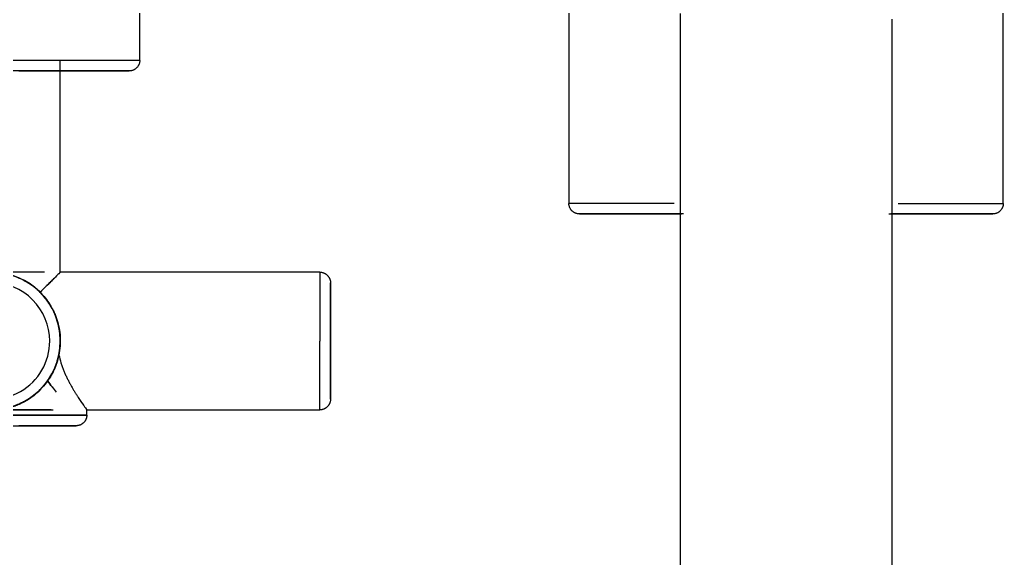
# Model space of a CAD drawing. Header units: millimetres. Extents: x 173236 to 801264, y -94969 to 615039.
# Drawn here: x 642920.1 to 643013, y 68414.3 to 68465.2 of the extents above; entities that cross this region are included whole.
import ezdxf

# ---------------------------------------------------------------- set-up
doc = ezdxf.new("R2010")
doc.units = ezdxf.units.MM
doc.header["$MEASUREMENT"] = 0
doc.layers.add('VOX-A-ELEV-1-NEAR', color=130, linetype='Continuous')
doc.layers.add('VOX-I- FURN-LAYOUT', color=93, linetype='Continuous')

# ---------------------------------------------------------------- blocks, each defined once
blk = doc.blocks.new('Shower_columns_15486 - Xref_5A9743C00 - Torture_dwg_H_PIVOT-1495418-First Floor')
for p, q in [((-0.8071, -3.7205), (-0.8071, -4.4685)), ((0.8071, -4.4685), (0.8071, -3.7205)), ((-0.4162, -4.4685), (-0.8071, -4.4685)), ((0.416, -4.4685), (0.8071, -4.4685)), ((-0.414, -4.5079), (-0.7677, -4.5079)), ((0.4138, -4.5079), (0.7677, -4.5079))]:
    blk.add_line(p, q)
at = {"flags": 128}
for points in [[(-0.7677, -4.5079), (-0.7693, -4.5078), (-0.7709, -4.5077), (-0.7724, -4.5076), (-0.774, -4.5074), (-0.7755, -4.5071), (-0.7771, -4.5067), (-0.7786, -4.5063), (-0.7801, -4.5059), (-0.7816, -4.5054), (-0.783, -4.5048), (-0.7845, -4.5041), (-0.7859, -4.5034), (-0.7873, -4.5027), (-0.7886, -4.5019), (-0.7899, -4.501), (-0.7912, -4.5001), (-0.7925, -4.4991), (-0.7937, -4.4981), (-0.7948, -4.497), (-0.796, -4.4959), (-0.797, -4.4948), (-0.7981, -4.4936), (-0.799, -4.4924), (-0.8, -4.4911), (-0.8008, -4.4898), (-0.8017, -4.4884), (-0.8024, -4.4871), (-0.8032, -4.4857), (-0.8038, -4.4842), (-0.8044, -4.4828), (-0.805, -4.4813), (-0.8054, -4.4798), (-0.8059, -4.4783), (-0.8062, -4.4767), (-0.8065, -4.4752), (-0.8068, -4.4736), (-0.8069, -4.4721), (-0.807, -4.4705), (-0.8071, -4.4689), (-0.8071, -4.4685)], [(0.8071, -4.4685), (0.8071, -4.4701), (0.807, -4.4717), (0.8068, -4.4732), (0.8066, -4.4748), (0.8063, -4.4763), (0.806, -4.4779), (0.8056, -4.4794), (0.8051, -4.4809), (0.8046, -4.4824), (0.804, -4.4838), (0.8033, -4.4853), (0.8026, -4.4867), (0.8019, -4.4881), (0.8011, -4.4894), (0.8002, -4.4907), (0.7993, -4.492), (0.7983, -4.4933), (0.7973, -4.4945), (0.7963, -4.4956), (0.7951, -4.4967), (0.794, -4.4978), (0.7928, -4.4988), (0.7916, -4.4998), (0.7903, -4.5008), (0.789, -4.5016), (0.7876, -4.5025), (0.7863, -4.5032), (0.7849, -4.5039), (0.7834, -4.5046), (0.782, -4.5052), (0.7805, -4.5057), (0.779, -4.5062), (0.7775, -4.5066), (0.776, -4.507), (0.7744, -4.5073), (0.7729, -4.5075), (0.7713, -4.5077), (0.7697, -4.5078), (0.7681, -4.5079), (0.7677, -4.5079)], [(-0.3815, -4.5079), (-0.4078, -4.5079), (-0.4335, -4.5079), (-0.4585, -4.5079), (-0.4827, -4.5079), (-0.5062, -4.5079), (-0.5289, -4.5079), (-0.5507, -4.5079), (-0.5717, -4.5079), (-0.5917, -4.5079), (-0.6108, -4.5079), (-0.6289, -4.5079), (-0.646, -4.5079), (-0.6621, -4.5079), (-0.6771, -4.5079), (-0.691, -4.5079), (-0.7038, -4.5079), (-0.7155, -4.5079), (-0.7261, -4.5079), (-0.7355, -4.5079), (-0.7437, -4.5079), (-0.7507, -4.5079), (-0.7565, -4.5079), (-0.7612, -4.5079), (-0.7646, -4.5079), (-0.7667, -4.5079), (-0.7677, -4.5079)], [(-0.7677, -4.5079), (-0.7671, -4.5079), (-0.7653, -4.5079), (-0.7622, -4.5079), (-0.7579, -4.5079), (-0.7524, -4.5079), (-0.7457, -4.5079), (-0.7378, -4.5079), (-0.7287, -4.5079), (-0.7185, -4.5079), (-0.7071, -4.5079), (-0.6946, -4.5079), (-0.681, -4.5079), (-0.6662, -4.5079), (-0.6505, -4.5079), (-0.6336, -4.5079), (-0.6158, -4.5079), (-0.597, -4.5079), (-0.5772, -4.5079), (-0.5565, -4.5079), (-0.5349, -4.5079), (-0.5124, -4.5079), (-0.4892, -4.5079), (-0.4651, -4.5079), (-0.4403, -4.5079), (-0.4148, -4.5079), (-0.3886, -4.5079)], [(0.3815, -4.5079), (0.4078, -4.5079), (0.4335, -4.5079), (0.4585, -4.5079), (0.4827, -4.5079), (0.5062, -4.5079), (0.5289, -4.5079), (0.5507, -4.5079), (0.5717, -4.5079), (0.5917, -4.5079), (0.6108, -4.5079), (0.6289, -4.5079), (0.646, -4.5079), (0.6621, -4.5079), (0.6771, -4.5079), (0.691, -4.5079), (0.7038, -4.5079), (0.7155, -4.5079), (0.7261, -4.5079), (0.7355, -4.5079), (0.7437, -4.5079), (0.7507, -4.5079), (0.7565, -4.5079), (0.7612, -4.5079), (0.7646, -4.5079), (0.7667, -4.5079), (0.7677, -4.5079)], [(0.7677, -4.5079), (0.7671, -4.5079), (0.7653, -4.5079), (0.7622, -4.5079), (0.7579, -4.5079), (0.7524, -4.5079), (0.7457, -4.5079), (0.7378, -4.5079), (0.7287, -4.5079), (0.7185, -4.5079), (0.7071, -4.5079), (0.6946, -4.5079), (0.681, -4.5079), (0.6662, -4.5079), (0.6505, -4.5079), (0.6336, -4.5079), (0.6158, -4.5079), (0.597, -4.5079), (0.5772, -4.5079), (0.5565, -4.5079), (0.5349, -4.5079), (0.5124, -4.5079), (0.4892, -4.5079), (0.4651, -4.5079), (0.4403, -4.5079), (0.4148, -4.5079), (0.3886, -4.5079)]]:
    blk.add_lwpolyline(points, dxfattribs=at)
blk = doc.blocks.new('Shower_columns_15486 - Xref_5A9743C00 - Torture_dwg_J_VALVE LEFT-1495422-First Floor')
for p, q in [((0.5512, -3.937), (0.5512, -3.3465)), ((0.5512, -3.937), (0, -3.937)), ((0.2559, -4.7244), (0.2559, -3.937)), ((0.5118, -3.9764), (0, -3.9764)), ((0.1603, -3.9764), (0.2559, -3.9764)), ((0.5118, -3.9764), (0.2699, -3.9764)), ((0.1969, -4.7244), (0, -4.7244)), ((1.2205, -4.7244), (0.2559, -4.7244)), ((1.2205, -4.7244), (1.2205, -4.9803)), ((1.2598, -4.9803), (1.2598, -4.7638)), ((1.2598, -4.9803), (1.2598, -4.7638)), ((1.2205, -5.2362), (1.2205, -4.9803)), ((1.2598, -4.9803), (1.2598, -5.1678)), ((1.2598, -4.9803), (1.2598, -5.1678)), ((0, -5.2362), (0.229, -5.2362)), ((0.2088, -5.2362), (0, -5.2362)), ((0, -5.2362), (0.2088, -5.2362)), ((0.3543, -5.2559), (0, -5.2559)), ((0, -5.2559), (0.3543, -5.2559)), ((0.3543, -5.2362), (1.2205, -5.2362)), ((0.3543, -5.2559), (0.3543, -5.2362)), ((0, -5.2953), (0.315, -5.2953)), ((0, -5.2953), (0.315, -5.2953))]:
    blk.add_line(p, q)
at = {"flags": 128}
for points in [[(0.5512, -3.937), (0.5511, -3.9386), (0.5511, -3.9402), (0.5509, -3.9417), (0.5507, -3.9433), (0.5504, -3.9448), (0.5501, -3.9464), (0.5496, -3.9479), (0.5492, -3.9494), (0.5487, -3.9509), (0.5481, -3.9523), (0.5474, -3.9538), (0.5467, -3.9552), (0.546, -3.9566), (0.5452, -3.9579), (0.5443, -3.9592), (0.5434, -3.9605), (0.5424, -3.9618), (0.5414, -3.963), (0.5403, -3.9641), (0.5392, -3.9653), (0.5381, -3.9663), (0.5369, -3.9674), (0.5357, -3.9683), (0.5344, -3.9693), (0.5331, -3.9701), (0.5317, -3.971), (0.5304, -3.9717), (0.529, -3.9724), (0.5275, -3.9731), (0.5261, -3.9737), (0.5246, -3.9742), (0.5231, -3.9747), (0.5216, -3.9751), (0.52, -3.9755), (0.5185, -3.9758), (0.5169, -3.976), (0.5154, -3.9762), (0.5138, -3.9763), (0.5122, -3.9764), (0.5118, -3.9764)], [(0.1017, -3.9764), (0.1217, -3.9764), (0.1414, -3.9764), (0.161, -3.9764), (0.1803, -3.9764), (0.1993, -3.9764), (0.218, -3.9764), (0.2363, -3.9764), (0.2543, -3.9764), (0.2719, -3.9764), (0.289, -3.9764), (0.3057, -3.9764), (0.3218, -3.9764), (0.3375, -3.9764), (0.3526, -3.9764), (0.3672, -3.9764), (0.3811, -3.9764), (0.3945, -3.9764), (0.4072, -3.9764), (0.4193, -3.9764), (0.4307, -3.9764), (0.4414, -3.9764), (0.4514, -3.9764), (0.4607, -3.9764), (0.4692, -3.9764), (0.477, -3.9764), (0.4841, -3.9764), (0.4903, -3.9764), (0.4958, -3.9764), (0.5005, -3.9764), (0.5044, -3.9764), (0.5074, -3.9764), (0.5097, -3.9764), (0.5112, -3.9764), (0.5118, -3.9764)], [(0.5118, -3.9764), (0.5114, -3.9764), (0.5102, -3.9764), (0.5081, -3.9764), (0.5053, -3.9764), (0.5016, -3.9764), (0.4971, -3.9764), (0.4919, -3.9764), (0.4858, -3.9764), (0.479, -3.9764), (0.4714, -3.9764), (0.4631, -3.9764), (0.454, -3.9764), (0.4442, -3.9764), (0.4336, -3.9764), (0.4224, -3.9764), (0.4105, -3.9764), (0.398, -3.9764), (0.3848, -3.9764), (0.371, -3.9764), (0.3566, -3.9764), (0.3416, -3.9764), (0.3261, -3.9764), (0.3101, -3.9764), (0.2935, -3.9764), (0.2765, -3.9764), (0.2591, -3.9764)], [(0.2559, -4.9803), (0.2557, -4.9701), (0.2551, -4.9599), (0.2541, -4.9497), (0.2526, -4.9395), (0.2508, -4.9295), (0.2486, -4.9195), (0.2459, -4.9096), (0.2429, -4.8998), (0.2395, -4.8902), (0.2357, -4.8807), (0.2315, -4.8713), (0.227, -4.8621), (0.2221, -4.8532), (0.2168, -4.8444), (0.2112, -4.8358), (0.2053, -4.8275), (0.199, -4.8194), (0.1924, -4.8116), (0.1855, -4.804), (0.1783, -4.7967), (0.1708, -4.7898), (0.1631, -4.7831), (0.155, -4.7767), (0.1468, -4.7707), (0.1383, -4.765), (0.1295, -4.7596), (0.1206, -4.7546), (0.1115, -4.75), (0.1022, -4.7457)], [(1.2205, -4.7244), (1.222, -4.7244), (1.2236, -4.7245), (1.2252, -4.7247), (1.2267, -4.7249), (1.2283, -4.7252), (1.2298, -4.7255), (1.2314, -4.7259), (1.2329, -4.7264), (1.2343, -4.7269), (1.2358, -4.7275), (1.2372, -4.7282), (1.2387, -4.7289), (1.24, -4.7296), (1.2414, -4.7304), (1.2427, -4.7313), (1.244, -4.7322), (1.2452, -4.7332), (1.2464, -4.7342), (1.2476, -4.7352), (1.2487, -4.7364), (1.2498, -4.7375), (1.2508, -4.7387), (1.2518, -4.7399), (1.2527, -4.7412), (1.2536, -4.7425), (1.2544, -4.7438), (1.2552, -4.7452), (1.2559, -4.7466), (1.2566, -4.7481), (1.2572, -4.7495), (1.2577, -4.751), (1.2582, -4.7525), (1.2586, -4.754), (1.259, -4.7555), (1.2593, -4.7571), (1.2595, -4.7586), (1.2597, -4.7602), (1.2598, -4.7618), (1.2598, -4.7634), (1.2598, -4.7638)], [(1.2598, -4.9803), (1.2598, -4.9717), (1.2598, -4.963), (1.2598, -4.9544), (1.2598, -4.9458), (1.2598, -4.9373), (1.2598, -4.9288), (1.2598, -4.9205), (1.2598, -4.9122), (1.2598, -4.904), (1.2598, -4.896), (1.2598, -4.8881), (1.2598, -4.8803), (1.2598, -4.8727), (1.2598, -4.8653), (1.2598, -4.858), (1.2598, -4.851), (1.2598, -4.8442), (1.2598, -4.8375), (1.2598, -4.8311), (1.2598, -4.825), (1.2598, -4.8191), (1.2598, -4.8134), (1.2598, -4.808), (1.2598, -4.8029), (1.2598, -4.7981), (1.2598, -4.7936), (1.2598, -4.7893), (1.2598, -4.7854), (1.2598, -4.7818), (1.2598, -4.7785), (1.2598, -4.7755), (1.2598, -4.7729), (1.2598, -4.7706), (1.2598, -4.7686), (1.2598, -4.7669), (1.2598, -4.7656), (1.2598, -4.7647), (1.2598, -4.7641), (1.2598, -4.7638)], [(1.2598, -4.7638), (1.2598, -4.764), (1.2598, -4.7645), (1.2598, -4.7653), (1.2598, -4.7665), (1.2598, -4.7681), (1.2598, -4.77), (1.2598, -4.7722), (1.2598, -4.7748), (1.2598, -4.7777), (1.2598, -4.7809), (1.2598, -4.7844), (1.2598, -4.7882), (1.2598, -4.7924), (1.2598, -4.7969), (1.2598, -4.8016), (1.2598, -4.8066), (1.2598, -4.8119), (1.2598, -4.8175), (1.2598, -4.8234), (1.2598, -4.8295), (1.2598, -4.8358), (1.2598, -4.8423), (1.2598, -4.8491), (1.2598, -4.8561), (1.2598, -4.8633), (1.2598, -4.8707), (1.2598, -4.8783), (1.2598, -4.886), (1.2598, -4.8938), (1.2598, -4.9019), (1.2598, -4.91), (1.2598, -4.9182), (1.2598, -4.9266), (1.2598, -4.935), (1.2598, -4.9435), (1.2598, -4.9521), (1.2598, -4.9607), (1.2598, -4.9693), (1.2598, -4.978), (1.2598, -4.9803)], [(0.0971, -5.2171), (0.1065, -5.213), (0.1157, -5.2086), (0.1247, -5.2038), (0.1336, -5.1986), (0.1422, -5.1931), (0.1506, -5.1872), (0.1588, -5.181), (0.1667, -5.1745), (0.1743, -5.1677), (0.1816, -5.1606), (0.1887, -5.1532), (0.1955, -5.1455), (0.2019, -5.1375), (0.208, -5.1293), (0.2138, -5.1209), (0.2193, -5.1122), (0.2244, -5.1034), (0.2291, -5.0943), (0.2335, -5.085), (0.2375, -5.0756), (0.2411, -5.066), (0.2444, -5.0563), (0.2472, -5.0465), (0.2496, -5.0366), (0.2517, -5.0265), (0.2533, -5.0164), (0.2546, -5.0063), (0.2554, -4.9961), (0.2558, -4.9858), (0.2559, -4.9803)], [(1.2598, -4.9803), (1.2598, -4.989), (1.2598, -4.9976), (1.2598, -5.0062), (1.2598, -5.0148), (1.2598, -5.0233), (1.2598, -5.0318), (1.2598, -5.0402), (1.2598, -5.0484), (1.2598, -5.0566), (1.2598, -5.0646), (1.2598, -5.0725), (1.2598, -5.0803), (1.2598, -5.0879), (1.2598, -5.0953), (1.2598, -5.1026), (1.2598, -5.1096), (1.2598, -5.1165), (1.2598, -5.1231), (1.2598, -5.1295), (1.2598, -5.1356), (1.2598, -5.1416), (1.2598, -5.1472), (1.2598, -5.1526), (1.2598, -5.1577), (1.2598, -5.1625), (1.2598, -5.1671), (1.2598, -5.1713), (1.2598, -5.1752), (1.2598, -5.1788), (1.2598, -5.1821), (1.2598, -5.1851), (1.2598, -5.1878), (1.2598, -5.1901), (1.2598, -5.1921), (1.2598, -5.1937), (1.2598, -5.195), (1.2598, -5.196), (1.2598, -5.1966), (1.2598, -5.1968)], [(1.2598, -5.1969), (1.2598, -5.1967), (1.2598, -5.1962), (1.2598, -5.1953), (1.2598, -5.1941), (1.2598, -5.1925), (1.2598, -5.1906), (1.2598, -5.1884), (1.2598, -5.1859), (1.2598, -5.183), (1.2598, -5.1798), (1.2598, -5.1762), (1.2598, -5.1724), (1.2598, -5.1682), (1.2598, -5.1638), (1.2598, -5.159), (1.2598, -5.154), (1.2598, -5.1487), (1.2598, -5.1431), (1.2598, -5.1373), (1.2598, -5.1312), (1.2598, -5.1248), (1.2598, -5.1183), (1.2598, -5.1115), (1.2598, -5.1045), (1.2598, -5.0973), (1.2598, -5.0899), (1.2598, -5.0824), (1.2598, -5.0747), (1.2598, -5.0668), (1.2598, -5.0588), (1.2598, -5.0506), (1.2598, -5.0424), (1.2598, -5.0341), (1.2598, -5.0256), (1.2598, -5.0171), (1.2598, -5.0086), (1.2598, -4.9999), (1.2598, -4.9913), (1.2598, -4.9827), (1.2598, -4.9803)], [(1.2598, -5.1969), (1.2598, -5.1984), (1.2597, -5.2), (1.2596, -5.2016), (1.2593, -5.2031), (1.2591, -5.2047), (1.2587, -5.2062), (1.2583, -5.2077), (1.2578, -5.2092), (1.2573, -5.2107), (1.2567, -5.2122), (1.2561, -5.2136), (1.2554, -5.215), (1.2546, -5.2164), (1.2538, -5.2178), (1.253, -5.2191), (1.2521, -5.2204), (1.2511, -5.2216), (1.2501, -5.2228), (1.249, -5.224), (1.2479, -5.2251), (1.2468, -5.2262), (1.2456, -5.2272), (1.2443, -5.2282), (1.2431, -5.2291), (1.2417, -5.23), (1.2404, -5.2308), (1.239, -5.2316), (1.2376, -5.2323), (1.2362, -5.2329), (1.2347, -5.2335), (1.2333, -5.2341), (1.2318, -5.2346), (1.2302, -5.235), (1.2287, -5.2353), (1.2272, -5.2356), (1.2256, -5.2359), (1.224, -5.2361), (1.2225, -5.2362), (1.2209, -5.2362), (1.2205, -5.2362)], [(0.2215, -5.2362), (0.1476, -5.2362), (0.0738, -5.2362), (0, -5.2362)], [(0, -5.2362), (0.0738, -5.2362), (0.1476, -5.2362), (0.2215, -5.2362)], [(0, -5.2362), (0.0738, -5.2362), (0.1476, -5.2362), (0.2215, -5.2362)], [(0.2215, -5.2362), (0.1476, -5.2362), (0.0738, -5.2362), (0, -5.2362)], [(0.3543, -5.2559), (0.3543, -5.2575), (0.3542, -5.2591), (0.354, -5.2606), (0.3538, -5.2622), (0.3535, -5.2637), (0.3532, -5.2653), (0.3528, -5.2668), (0.3523, -5.2683), (0.3518, -5.2698), (0.3512, -5.2712), (0.3506, -5.2727), (0.3499, -5.2741), (0.3491, -5.2755), (0.3483, -5.2768), (0.3475, -5.2781), (0.3465, -5.2794), (0.3456, -5.2807), (0.3446, -5.2819), (0.3435, -5.283), (0.3424, -5.2841), (0.3412, -5.2852), (0.34, -5.2862), (0.3388, -5.2872), (0.3375, -5.2882), (0.3362, -5.289), (0.3349, -5.2899), (0.3335, -5.2906), (0.3321, -5.2913), (0.3307, -5.292), (0.3292, -5.2926), (0.3277, -5.2931), (0.3262, -5.2936), (0.3247, -5.294), (0.3232, -5.2944), (0.3217, -5.2947), (0.3201, -5.2949), (0.3185, -5.2951), (0.317, -5.2952), (0.3154, -5.2953), (0.315, -5.2953)], [(0.0991, -5.2953), (0.111, -5.2953), (0.1227, -5.2953), (0.1342, -5.2953), (0.1454, -5.2953), (0.1565, -5.2953), (0.1673, -5.2953), (0.1778, -5.2953), (0.1881, -5.2953), (0.198, -5.2953), (0.2077, -5.2953), (0.217, -5.2953), (0.2259, -5.2953), (0.2345, -5.2953), (0.2428, -5.2953), (0.2506, -5.2953), (0.258, -5.2953), (0.265, -5.2953), (0.2716, -5.2953), (0.2778, -5.2953), (0.2835, -5.2953), (0.2888, -5.2953), (0.2936, -5.2953), (0.2979, -5.2953), (0.3017, -5.2953), (0.3051, -5.2953), (0.308, -5.2953), (0.3104, -5.2953), (0.3123, -5.2953), (0.3137, -5.2953), (0.3146, -5.2953), (0.3149, -5.2953)], [(0.315, -5.2953), (0.3147, -5.2953), (0.314, -5.2953), (0.3127, -5.2953), (0.3109, -5.2953), (0.3087, -5.2953), (0.3059, -5.2953), (0.3027, -5.2953), (0.299, -5.2953), (0.2948, -5.2953), (0.2901, -5.2953), (0.285, -5.2953), (0.2794, -5.2953), (0.2733, -5.2953), (0.2669, -5.2953), (0.2599, -5.2953), (0.2526, -5.2953), (0.2449, -5.2953), (0.2368, -5.2953), (0.2283, -5.2953), (0.2194, -5.2953), (0.2102, -5.2953), (0.2007, -5.2953), (0.1908, -5.2953), (0.1806, -5.2953), (0.1702, -5.2953), (0.1594, -5.2953), (0.1484, -5.2953), (0.1372, -5.2953), (0.1258, -5.2953), (0.1141, -5.2953), (0.1023, -5.2953)]]:
    blk.add_lwpolyline(points, dxfattribs=at)
for radius, start, end in [(0.2559, 360, 90), (0.2559, 0.7824, 89.3797), (0.2165, 360, 90), (0.2165, 180, 0), (0.2559, 270, 360), (0.2559, 270, 358.8807)]:
    blk.add_arc((0, -4.9803), radius, start, end)
for points, knots in [([(0, -4.7244), (0.0123, -4.7247), (0.0306, -4.7261), (0.054, -4.7302), (0.071, -4.7342), (0.0874, -4.7395), (0.1085, -4.7482), (0.133, -4.761), (0.159, -4.7785), (0.174, -4.7921), (0.181, -4.7994)], [0, 0, 0, 0, 0.166667, 0.25, 0.333333, 0.416667, 0.5, 0.666667, 0.833333, 1, 1, 1, 1]), ([(0.2559, -4.7244), (0.2557, -4.7244), (0.253, -4.7274), (0.2437, -4.7366), (0.236, -4.7443), (0.229, -4.7514), (0.2212, -4.7591), (0.2062, -4.7741), (0.1916, -4.7889), (0.181, -4.7994)], [0, 0, 0, 0, 0.25, 0.375, 0.5, 0.5625, 0.625, 0.75, 1, 1, 1, 1]), ([(0.2559, -4.7244), (0.2559, -4.7247), (0.2546, -4.7261), (0.2504, -4.7302), (0.2461, -4.7342), (0.2407, -4.7395), (0.2322, -4.7482), (0.2194, -4.761), (0.2013, -4.7785), (0.1879, -4.7921), (0.181, -4.7994)], [0, 0, 0, 0, 0.166667, 0.25, 0.333333, 0.416667, 0.5, 0.666667, 0.833333, 1, 1, 1, 1]), ([(0.181, -4.7994), (0.1877, -4.8058), (0.2004, -4.8198), (0.2142, -4.8397), (0.2243, -4.8571), (0.2315, -4.8708), (0.2379, -4.8852), (0.245, -4.9052), (0.2519, -4.9319), (0.2563, -4.9654), (0.2559, -4.9989), (0.2528, -5.0213), (0.2505, -5.0324)], [0, 0, 0, 0, 0.125, 0.25, 0.3125, 0.375, 0.4375, 0.5, 0.625, 0.75, 0.875, 1, 1, 1, 1]), ([(0.2028, -5.1364), (0.2085, -5.1289), (0.2192, -5.1135), (0.2371, -5.0799), (0.246, -5.0521), (0.2505, -5.0324)], [0.6666667, 0.6666667, 0.6666667, 0.6666667, 0.75, 0.8333333, 1, 1, 1, 1]), ([(0.2505, -5.0324), (0.2461, -5.0521), (0.2372, -5.0798), (0.2193, -5.1133), (0.2086, -5.1288), (0.2029, -5.1363)], [0, 0, 0, 0, 0.1666667, 0.25, 0.3333333, 0.3333333, 0.3333333, 0.3333333]), ([(0.2505, -5.0324), (0.2529, -5.0421), (0.2569, -5.0565), (0.2628, -5.0748), (0.2676, -5.0881), (0.2729, -5.1009), (0.2787, -5.1132), (0.2837, -5.1231), (0.2876, -5.1307), (0.2905, -5.1364), (0.2935, -5.1419), (0.2975, -5.1491), (0.3025, -5.1578), (0.3085, -5.1676), (0.3142, -5.177), (0.3197, -5.1858), (0.3251, -5.194), (0.3303, -5.2016), (0.3349, -5.2086), (0.3391, -5.2149), (0.3444, -5.2223), (0.3517, -5.2325), (0.3541, -5.2362), (0.3543, -5.2362)], [0, 0, 0, 0, 0.083333, 0.125, 0.166667, 0.208333, 0.25, 0.291667, 0.3125, 0.333333, 0.354167, 0.375, 0.416667, 0.458333, 0.5, 0.541667, 0.583333, 0.625, 0.666667, 0.708333, 0.75, 0.833333, 1, 1, 1, 1]), ([(0, -5.2362), (0.0188, -5.2362), (0.0475, -5.2331), (0.08, -5.2237), (0.0983, -5.2167), (0.1119, -5.2106), (0.1253, -5.2036), (0.1427, -5.1931), (0.1723, -5.1716), (0.1955, -5.1471), (0.2088, -5.1283)], [0, 0, 0, 0, 0.25, 0.375, 0.4375, 0.5, 0.5625, 0.625, 0.75, 1, 1, 1, 1]), ([(0.2088, -5.1283), (0.1955, -5.1471), (0.1723, -5.1716), (0.1427, -5.1931), (0.1253, -5.2036), (0.1119, -5.2106), (0.0983, -5.2167), (0.08, -5.2237), (0.0475, -5.2331), (0.0188, -5.2362), (0, -5.2362)], [0, 0, 0, 0, 0.25, 0.375, 0.4375, 0.5, 0.5625, 0.625, 0.75, 1, 1, 1, 1]), ([(0.2408, -5.1708), (0.2383, -5.1676), (0.2333, -5.1609), (0.2227, -5.147), (0.2145, -5.1359), (0.2088, -5.1283)], [0.75, 0.75, 0.75, 0.75, 0.8125, 0.875, 1, 1, 1, 1]), ([(0, -5.2362), (0.0111, -5.2362), (0.033, -5.2348), (0.0594, -5.2296), (0.0798, -5.2236), (0.0946, -5.2183), (0.1089, -5.2121), (0.1203, -5.2063), (0.1291, -5.2013), (0.1377, -5.1961), (0.148, -5.1892), (0.1598, -5.1804), (0.1672, -5.1741), (0.1708, -5.1708)], [0, 0, 0, 0, 0.125, 0.25, 0.3125, 0.375, 0.4375, 0.5, 0.53125, 0.5625, 0.625, 0.6875, 0.75, 0.75, 0.75, 0.75]), ([(0.1708, -5.1709), (0.1672, -5.1741), (0.1598, -5.1804), (0.148, -5.1893), (0.1356, -5.1975), (0.1225, -5.2051), (0.1088, -5.2121), (0.0945, -5.2183), (0.0797, -5.2237), (0.0593, -5.2296), (0.0329, -5.2348), (0.011, -5.2362), (0, -5.2362)], [0.25, 0.25, 0.25, 0.25, 0.3125, 0.375, 0.4375, 0.5, 0.5625, 0.625, 0.6875, 0.75, 0.875, 1, 1, 1, 1])]:
    blk.add_open_spline(points, degree=3, knots=knots)
for points in [[(0.181, -4.7994), (0.1705, -4.7887), (0.1588, -4.779), (0.1458, -4.77)], [(0.2167, -4.8442), (0.2115, -4.8357), (0.2004, -4.8198), (0.1877, -4.8058), (0.181, -4.7994)], [(0.2088, -5.1283), (0.2145, -5.1359), (0.2255, -5.1507), (0.2358, -5.1644), (0.2409, -5.1709)], [(0.1639, -5.1768), (0.1494, -5.1889), (0.1174, -5.2102), (0.0611, -5.2313), (0.0208, -5.236), (0, -5.2362)], [(0, -5.2362), (0.0207, -5.236), (0.0609, -5.2314), (0.1173, -5.2103), (0.1493, -5.189), (0.1638, -5.1769)], [(0.3348, -5.2084), (0.3408, -5.2173), (0.3507, -5.2313), (0.3543, -5.236), (0.3543, -5.2362)]]:
    blk.add_open_spline(points, degree=3)
blk = doc.blocks.new('Shower_columns_15486 - Xref_5A9743C00 - Torture_dwg-1495417-First Floor')
for name, p in [('Shower_columns_15486 - Xref_5A9743C00 - Torture_dwg_J_VALVE LEFT-1495422-First Floor', (-2.9528, 0)), ('Shower_columns_15486 - Xref_5A9743C00 - Torture_dwg_H_PIVOT-1495418-First Floor', (0, 0))]:
    blk.add_blockref(name, p)
blk = doc.blocks.new('SHOWER')
at = {"layer": 'VOX-I- FURN-LAYOUT'}
for p, q in [((1023026.953, 209113.962), (1023026.953, 208813.962)), ((1023046.953, 208813.962), (1023046.953, 209113.962))]:
    blk.add_line(p, q, dxfattribs=at)
at = {"layer": 'VOX-I- FURN-LAYOUT', "flags": 128}
for points in [[(1023026.953, 208813.962), (1023026.953, 208811.963), (1023026.953, 208809.966), (1023026.953, 208807.977), (1023026.953, 208805.996), (1023026.953, 208804.029), (1023026.953, 208802.077)], [(1023046.953, 208801.553), (1023046.953, 208803.5), (1023046.953, 208805.464), (1023046.953, 208807.441), (1023046.953, 208809.429), (1023046.953, 208811.424), (1023046.953, 208813.422), (1023046.953, 208813.962)]]:
    blk.add_lwpolyline(points, dxfattribs=at)
at = {"layer": 'VOX-I- FURN-LAYOUT', "xscale": 25.4, "yscale": 25.4, "zscale": 25.4, "rotation": 180}
blk.add_blockref('Shower_columns_15486 - Xref_5A9743C00 - Torture_dwg-1495417-First Floor', (1023036.953, 208705.962), dxfattribs=at)
blk = doc.blocks.new('1ST FLOOR FURNITURE')
at = {"rotation": 180}
blk.add_blockref('SHOWER', (1667006.515, 380234.195), dxfattribs=at)

msp = doc.modelspace()

# ---------------------------------------------------------------- block references
at = {"layer": 'VOX-A-ELEV-1-NEAR'}
msp.add_blockref('1ST FLOOR FURNITURE', (-977.094, -102966.876), dxfattribs=at)

doc.saveas('drawing.dxf')
